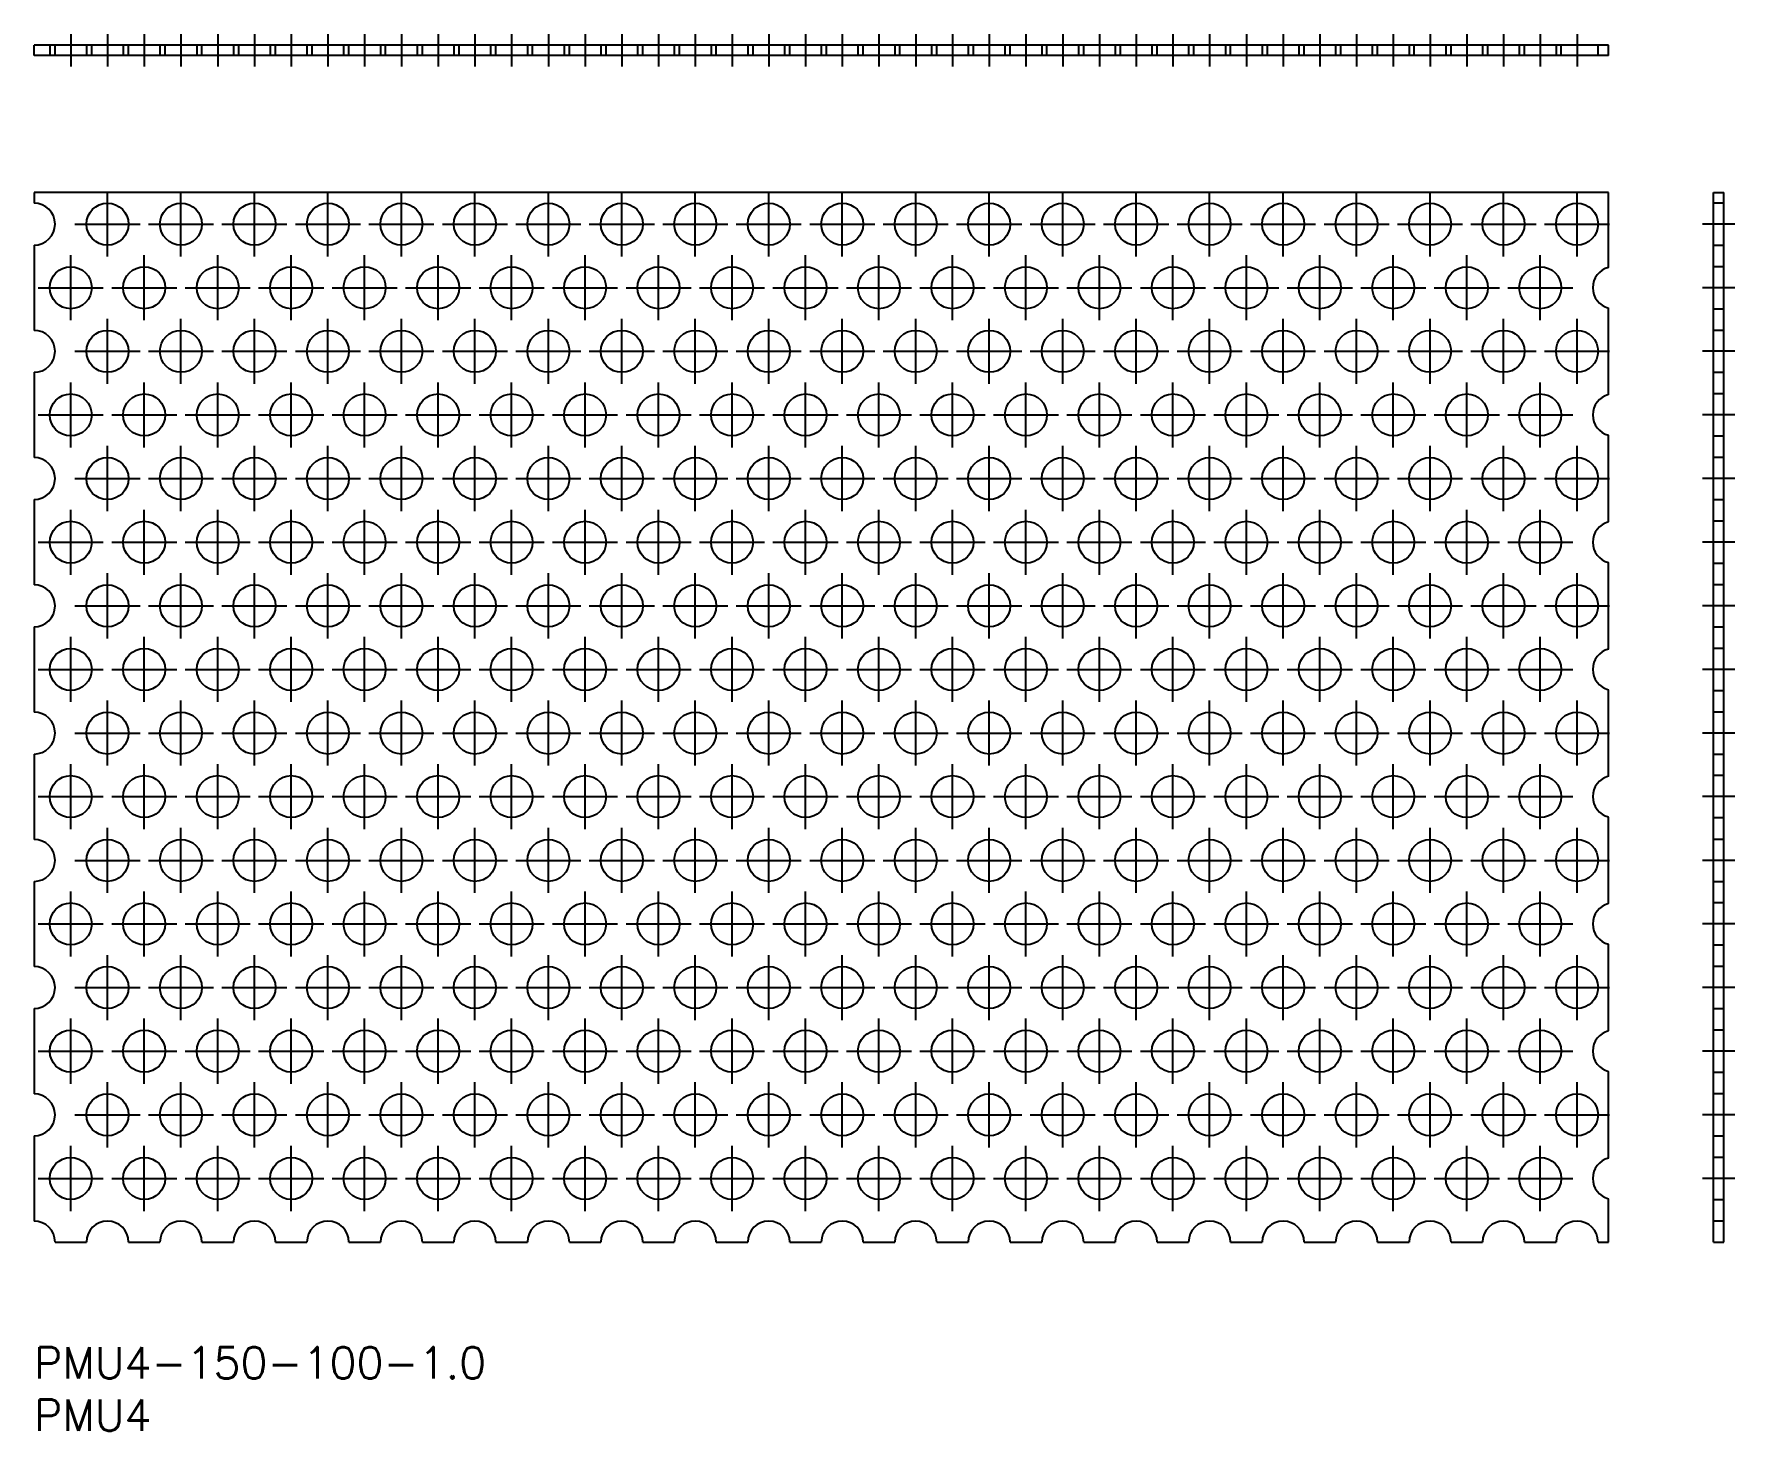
# Model space of a CAD drawing. Extents: x 0 to 162, y -8 to 125.
import ezdxf

# ---------------------------------------------------------------- set-up
doc = ezdxf.new("R2010")
doc.units = 0
doc.header["$LTSCALE"] = 0.5
doc.linetypes.add('CENTER', pattern=[50.8, 31.75, -6.35, 6.35, -6.35])
doc.linetypes.add('DASHED', pattern=[19.05, 12.7, -6.35])
for name, color, linetype in [('MSM_CENTER', 1, 'CENTER'), ('MSM_CONTINUOUS', 7, 'CONTINUOUS'), ('MSM_DASHED', 4, 'DASHED'), ('MSM_PART_NUMBER', 7, 'CONTINUOUS')]:
    doc.layers.add(name, color=color, linetype=linetype)
doc.styles.get("Standard").update_dxf_attribs({"font": 'txt.shx', "height": 3, "bigfont": 'bigfont.shx'})

# ---------------------------------------------------------------- blocks, each defined once
blk = doc.blocks.new('*U14')
at = {"layer": 'MSM_PART_NUMBER'}
blk.add_text('PMU4-150-100-1.0', height=3, dxfattribs=at).set_placement((0, -3))
blk = doc.blocks.new('*U15')
at = {"layer": 'MSM_PART_NUMBER'}
blk.add_text('PMU4', height=3, dxfattribs=at).set_placement((0, -8))

msp = doc.modelspace()

# ---------------------------------------------------------------- linework, layer by layer
at = {"layer": 'MSM_CENTER'}
for p, q in [((3.5, 125.1), (3.5, 122)), ((7, 125.1), (7, 122)), ((10.5, 125.1), (10.5, 122)), ((14, 125.1), (14, 122)), ((17.5, 125.1), (17.5, 122)), ((21, 125.1), (21, 122)), ((24.5, 125.1), (24.5, 122)), ((28, 125.1), (28, 122)), ((31.5, 125.1), (31.5, 122)), ((35, 125.1), (35, 122)), ((38.5, 125.1), (38.5, 122)), ((42, 125.1), (42, 122)), ((45.5, 125.1), (45.5, 122)), ((49, 125.1), (49, 122)), ((52.5, 125.1), (52.5, 122)), ((56, 125.1), (56, 122)), ((59.5, 125.1), (59.5, 122)), ((63, 125.1), (63, 122)), ((66.5, 125.1), (66.5, 122)), ((70, 125.1), (70, 122)), ((73.5, 125.1), (73.5, 122)), ((77, 125.1), (77, 122)), ((80.5, 125.1), (80.5, 122)), ((84, 125.1), (84, 122)), ((87.5, 125.1), (87.5, 122)), ((91, 125.1), (91, 122)), ((94.5, 125.1), (94.5, 122)), ((98, 125.1), (98, 122)), ((101.5, 125.1), (101.5, 122)), ((105, 125.1), (105, 122)), ((108.5, 125.1), (108.5, 122)), ((112, 125.1), (112, 122)), ((115.5, 125.1), (115.5, 122)), ((119, 125.1), (119, 122)), ((122.5, 125.1), (122.5, 122)), ((126, 125.1), (126, 122)), ((129.5, 125.1), (129.5, 122)), ((133, 125.1), (133, 122)), ((136.5, 125.1), (136.5, 122)), ((140, 125.1), (140, 122)), ((143.5, 125.1), (143.5, 122)), ((147, 125.1), (147, 122)), ((7, 103.89), (7, 110.09)), ((14, 103.89), (14, 110.09)), ((21, 103.89), (21, 110.09)), ((28, 103.89), (28, 110.09)), ((35, 103.89), (35, 110.09)), ((42, 103.89), (42, 110.09)), ((49, 103.89), (49, 110.09)), ((56, 103.89), (56, 110.09)), ((63, 103.89), (63, 110.09)), ((70, 103.89), (70, 110.09)), ((77, 103.89), (77, 110.09)), ((84, 103.89), (84, 110.09)), ((91, 103.89), (91, 110.09)), ((98, 103.89), (98, 110.09)), ((105, 103.89), (105, 110.09)), ((112, 103.89), (112, 110.09)), ((119, 103.89), (119, 110.09)), ((126, 103.89), (126, 110.09)), ((133, 103.89), (133, 110.09)), ((140, 103.89), (140, 110.09)), ((147, 103.89), (147, 110.09)), ((3.9, 106.99), (10.1, 106.99)), ((10.9, 106.99), (17.1, 106.99)), ((17.9, 106.99), (24.1, 106.99)), ((24.9, 106.99), (31.1, 106.99)), ((31.9, 106.99), (38.1, 106.99)), ((38.9, 106.99), (45.1, 106.99)), ((45.9, 106.99), (52.1, 106.99)), ((52.9, 106.99), (59.1, 106.99)), ((59.9, 106.99), (66.1, 106.99)), ((66.9, 106.99), (73.1, 106.99)), ((73.9, 106.99), (80.1, 106.99)), ((80.9, 106.99), (87.1, 106.99)), ((87.9, 106.99), (94.1, 106.99)), ((94.9, 106.99), (101.1, 106.99)), ((101.9, 106.99), (108.1, 106.99)), ((108.9, 106.99), (115.1, 106.99)), ((115.9, 106.99), (122.1, 106.99)), ((122.9, 106.99), (129.1, 106.99)), ((129.9, 106.99), (136.1, 106.99)), ((136.9, 106.99), (143.1, 106.99)), ((143.9, 106.99), (150.1, 106.99)), ((162.05, 106.99), (158.95, 106.99)), ((3.5, 97.83), (3.5, 104.03)), ((10.5, 97.83), (10.5, 104.03)), ((17.5, 97.83), (17.5, 104.03)), ((24.5, 97.83), (24.5, 104.03)), ((31.5, 97.83), (31.5, 104.03)), ((38.5, 97.83), (38.5, 104.03)), ((45.5, 97.83), (45.5, 104.03)), ((52.5, 97.83), (52.5, 104.03)), ((59.5, 97.83), (59.5, 104.03)), ((66.5, 97.83), (66.5, 104.03)), ((73.5, 97.83), (73.5, 104.03)), ((80.5, 97.83), (80.5, 104.03)), ((87.5, 97.83), (87.5, 104.03)), ((94.5, 97.83), (94.5, 104.03)), ((101.5, 97.83), (101.5, 104.03)), ((108.5, 97.83), (108.5, 104.03)), ((115.5, 97.83), (115.5, 104.03)), ((122.5, 97.83), (122.5, 104.03)), ((129.5, 97.83), (129.5, 104.03)), ((136.5, 97.83), (136.5, 104.03)), ((143.5, 97.83), (143.5, 104.03)), ((0.4, 100.93), (6.6, 100.93)), ((7.4, 100.93), (13.6, 100.93)), ((14.4, 100.93), (20.6, 100.93)), ((21.4, 100.93), (27.6, 100.93)), ((28.4, 100.93), (34.6, 100.93)), ((35.4, 100.93), (41.6, 100.93)), ((42.4, 100.93), (48.6, 100.93)), ((49.4, 100.93), (55.6, 100.93)), ((56.4, 100.93), (62.6, 100.93)), ((63.4, 100.93), (69.6, 100.93)), ((70.4, 100.93), (76.6, 100.93)), ((77.4, 100.93), (83.6, 100.93)), ((84.4, 100.93), (90.6, 100.93)), ((91.4, 100.93), (97.6, 100.93)), ((98.4, 100.93), (104.6, 100.93)), ((105.4, 100.93), (111.6, 100.93)), ((112.4, 100.93), (118.6, 100.93)), ((119.4, 100.93), (125.6, 100.93)), ((126.4, 100.93), (132.6, 100.93)), ((133.4, 100.93), (139.6, 100.93)), ((140.4, 100.93), (146.6, 100.93)), ((162.05, 100.93), (158.95, 100.93)), ((7, 91.77), (7, 97.97)), ((14, 91.77), (14, 97.97)), ((21, 91.77), (21, 97.97)), ((28, 91.77), (28, 97.97)), ((35, 91.77), (35, 97.97)), ((42, 91.77), (42, 97.97)), ((49, 91.77), (49, 97.97)), ((56, 91.77), (56, 97.97)), ((63, 91.77), (63, 97.97)), ((70, 91.77), (70, 97.97)), ((77, 91.77), (77, 97.97)), ((84, 91.77), (84, 97.97)), ((91, 91.77), (91, 97.97)), ((98, 91.77), (98, 97.97)), ((105, 91.77), (105, 97.97)), ((112, 91.77), (112, 97.97)), ((119, 91.77), (119, 97.97)), ((126, 91.77), (126, 97.97)), ((133, 91.77), (133, 97.97)), ((140, 91.77), (140, 97.97)), ((147, 91.77), (147, 97.97)), ((3.9, 94.87), (10.1, 94.87)), ((10.9, 94.87), (17.1, 94.87)), ((17.9, 94.87), (24.1, 94.87)), ((24.9, 94.87), (31.1, 94.87)), ((31.9, 94.87), (38.1, 94.87)), ((38.9, 94.87), (45.1, 94.87)), ((45.9, 94.87), (52.1, 94.87)), ((52.9, 94.87), (59.1, 94.87)), ((59.9, 94.87), (66.1, 94.87)), ((66.9, 94.87), (73.1, 94.87)), ((73.9, 94.87), (80.1, 94.87)), ((80.9, 94.87), (87.1, 94.87)), ((87.9, 94.87), (94.1, 94.87)), ((94.9, 94.87), (101.1, 94.87)), ((101.9, 94.87), (108.1, 94.87)), ((108.9, 94.87), (115.1, 94.87)), ((115.9, 94.87), (122.1, 94.87)), ((122.9, 94.87), (129.1, 94.87)), ((129.9, 94.87), (136.1, 94.87)), ((136.9, 94.87), (143.1, 94.87)), ((143.9, 94.87), (150.1, 94.87)), ((162.05, 94.87), (158.95, 94.87)), ((3.5, 85.71), (3.5, 91.91)), ((10.5, 85.71), (10.5, 91.91)), ((17.5, 85.71), (17.5, 91.91)), ((24.5, 85.71), (24.5, 91.91)), ((31.5, 85.71), (31.5, 91.91)), ((38.5, 85.71), (38.5, 91.91)), ((45.5, 85.71), (45.5, 91.91)), ((52.5, 85.71), (52.5, 91.91)), ((59.5, 85.71), (59.5, 91.91)), ((66.5, 85.71), (66.5, 91.91)), ((73.5, 85.71), (73.5, 91.91)), ((80.5, 85.71), (80.5, 91.91)), ((87.5, 85.71), (87.5, 91.91)), ((94.5, 85.71), (94.5, 91.91)), ((101.5, 85.71), (101.5, 91.91)), ((108.5, 85.71), (108.5, 91.91)), ((115.5, 85.71), (115.5, 91.91)), ((122.5, 85.71), (122.5, 91.91)), ((129.5, 85.71), (129.5, 91.91)), ((136.5, 85.71), (136.5, 91.91)), ((143.5, 85.71), (143.5, 91.91)), ((0.4, 88.81), (6.6, 88.81)), ((7.4, 88.81), (13.6, 88.81)), ((14.4, 88.81), (20.6, 88.81)), ((21.4, 88.81), (27.6, 88.81)), ((28.4, 88.81), (34.6, 88.81)), ((35.4, 88.81), (41.6, 88.81)), ((42.4, 88.81), (48.6, 88.81)), ((49.4, 88.81), (55.6, 88.81)), ((56.4, 88.81), (62.6, 88.81)), ((63.4, 88.81), (69.6, 88.81)), ((70.4, 88.81), (76.6, 88.81)), ((77.4, 88.81), (83.6, 88.81)), ((84.4, 88.81), (90.6, 88.81)), ((91.4, 88.81), (97.6, 88.81)), ((98.4, 88.81), (104.6, 88.81)), ((105.4, 88.81), (111.6, 88.81)), ((112.4, 88.81), (118.6, 88.81)), ((119.4, 88.81), (125.6, 88.81)), ((126.4, 88.81), (132.6, 88.81)), ((133.4, 88.81), (139.6, 88.81)), ((140.4, 88.81), (146.6, 88.81)), ((162.05, 88.81), (158.95, 88.81)), ((7, 79.65), (7, 85.85)), ((14, 79.65), (14, 85.85)), ((21, 79.65), (21, 85.85)), ((28, 79.65), (28, 85.85)), ((35, 79.65), (35, 85.85)), ((42, 79.65), (42, 85.85)), ((49, 79.65), (49, 85.85)), ((56, 79.65), (56, 85.85)), ((63, 79.65), (63, 85.85)), ((70, 79.65), (70, 85.85)), ((77, 79.65), (77, 85.85)), ((84, 79.65), (84, 85.85)), ((91, 79.65), (91, 85.85)), ((98, 79.65), (98, 85.85)), ((105, 79.65), (105, 85.85)), ((112, 79.65), (112, 85.85)), ((119, 79.65), (119, 85.85)), ((126, 79.65), (126, 85.85)), ((133, 79.65), (133, 85.85)), ((140, 79.65), (140, 85.85)), ((147, 79.65), (147, 85.85)), ((3.9, 82.75), (10.1, 82.75)), ((10.9, 82.75), (17.1, 82.75)), ((17.9, 82.75), (24.1, 82.75)), ((24.9, 82.75), (31.1, 82.75)), ((31.9, 82.75), (38.1, 82.75)), ((38.9, 82.75), (45.1, 82.75)), ((45.9, 82.75), (52.1, 82.75)), ((52.9, 82.75), (59.1, 82.75)), ((59.9, 82.75), (66.1, 82.75)), ((66.9, 82.75), (73.1, 82.75)), ((73.9, 82.75), (80.1, 82.75)), ((80.9, 82.75), (87.1, 82.75)), ((87.9, 82.75), (94.1, 82.75)), ((94.9, 82.75), (101.1, 82.75)), ((101.9, 82.75), (108.1, 82.75)), ((108.9, 82.75), (115.1, 82.75)), ((115.9, 82.75), (122.1, 82.75)), ((122.9, 82.75), (129.1, 82.75)), ((129.9, 82.75), (136.1, 82.75)), ((136.9, 82.75), (143.1, 82.75)), ((143.9, 82.75), (150.1, 82.75)), ((162.05, 82.75), (158.95, 82.75)), ((3.5, 73.58), (3.5, 79.78)), ((10.5, 73.58), (10.5, 79.78)), ((17.5, 73.58), (17.5, 79.78)), ((24.5, 73.58), (24.5, 79.78)), ((31.5, 73.58), (31.5, 79.78)), ((38.5, 73.58), (38.5, 79.78)), ((45.5, 73.58), (45.5, 79.78)), ((52.5, 73.58), (52.5, 79.78)), ((59.5, 73.58), (59.5, 79.78)), ((66.5, 73.58), (66.5, 79.78)), ((73.5, 73.58), (73.5, 79.78)), ((80.5, 73.58), (80.5, 79.78)), ((87.5, 73.58), (87.5, 79.78)), ((94.5, 73.58), (94.5, 79.78)), ((101.5, 73.58), (101.5, 79.78)), ((108.5, 73.58), (108.5, 79.78)), ((115.5, 73.58), (115.5, 79.78)), ((122.5, 73.58), (122.5, 79.78)), ((129.5, 73.58), (129.5, 79.78)), ((136.5, 73.58), (136.5, 79.78)), ((143.5, 73.58), (143.5, 79.78)), ((0.4, 76.68), (6.6, 76.68)), ((7.4, 76.68), (13.6, 76.68)), ((14.4, 76.68), (20.6, 76.68)), ((21.4, 76.68), (27.6, 76.68)), ((28.4, 76.68), (34.6, 76.68)), ((35.4, 76.68), (41.6, 76.68)), ((42.4, 76.68), (48.6, 76.68)), ((49.4, 76.68), (55.6, 76.68)), ((56.4, 76.68), (62.6, 76.68)), ((63.4, 76.68), (69.6, 76.68)), ((70.4, 76.68), (76.6, 76.68)), ((77.4, 76.68), (83.6, 76.68)), ((84.4, 76.68), (90.6, 76.68)), ((91.4, 76.68), (97.6, 76.68)), ((98.4, 76.68), (104.6, 76.68)), ((105.4, 76.68), (111.6, 76.68)), ((112.4, 76.68), (118.6, 76.68)), ((119.4, 76.68), (125.6, 76.68)), ((126.4, 76.68), (132.6, 76.68)), ((133.4, 76.68), (139.6, 76.68)), ((140.4, 76.68), (146.6, 76.68)), ((162.05, 76.68), (158.95, 76.68)), ((7, 67.52), (7, 73.72)), ((14, 67.52), (14, 73.72)), ((21, 67.52), (21, 73.72)), ((28, 67.52), (28, 73.72)), ((35, 67.52), (35, 73.72)), ((42, 67.52), (42, 73.72)), ((49, 67.52), (49, 73.72)), ((56, 67.52), (56, 73.72)), ((63, 67.52), (63, 73.72)), ((70, 67.52), (70, 73.72)), ((77, 67.52), (77, 73.72)), ((84, 67.52), (84, 73.72)), ((91, 67.52), (91, 73.72)), ((98, 67.52), (98, 73.72)), ((105, 67.52), (105, 73.72)), ((112, 67.52), (112, 73.72)), ((119, 67.52), (119, 73.72)), ((126, 67.52), (126, 73.72)), ((133, 67.52), (133, 73.72)), ((140, 67.52), (140, 73.72)), ((147, 67.52), (147, 73.72)), ((3.9, 70.62), (10.1, 70.62)), ((10.9, 70.62), (17.1, 70.62)), ((17.9, 70.62), (24.1, 70.62)), ((24.9, 70.62), (31.1, 70.62)), ((31.9, 70.62), (38.1, 70.62)), ((38.9, 70.62), (45.1, 70.62)), ((45.9, 70.62), (52.1, 70.62)), ((52.9, 70.62), (59.1, 70.62)), ((59.9, 70.62), (66.1, 70.62)), ((66.9, 70.62), (73.1, 70.62)), ((73.9, 70.62), (80.1, 70.62)), ((80.9, 70.62), (87.1, 70.62)), ((87.9, 70.62), (94.1, 70.62)), ((94.9, 70.62), (101.1, 70.62)), ((101.9, 70.62), (108.1, 70.62)), ((108.9, 70.62), (115.1, 70.62)), ((115.9, 70.62), (122.1, 70.62)), ((122.9, 70.62), (129.1, 70.62)), ((129.9, 70.62), (136.1, 70.62)), ((136.9, 70.62), (143.1, 70.62)), ((143.9, 70.62), (150.1, 70.62)), ((162.05, 70.62), (158.95, 70.62)), ((3.5, 61.46), (3.5, 67.66)), ((10.5, 61.46), (10.5, 67.66)), ((17.5, 61.46), (17.5, 67.66)), ((24.5, 61.46), (24.5, 67.66)), ((31.5, 61.46), (31.5, 67.66)), ((38.5, 61.46), (38.5, 67.66)), ((45.5, 61.46), (45.5, 67.66)), ((52.5, 61.46), (52.5, 67.66)), ((59.5, 61.46), (59.5, 67.66)), ((66.5, 61.46), (66.5, 67.66)), ((73.5, 61.46), (73.5, 67.66)), ((80.5, 61.46), (80.5, 67.66)), ((87.5, 61.46), (87.5, 67.66)), ((94.5, 61.46), (94.5, 67.66)), ((101.5, 61.46), (101.5, 67.66)), ((108.5, 61.46), (108.5, 67.66)), ((115.5, 61.46), (115.5, 67.66)), ((122.5, 61.46), (122.5, 67.66)), ((129.5, 61.46), (129.5, 67.66)), ((136.5, 61.46), (136.5, 67.66)), ((143.5, 61.46), (143.5, 67.66)), ((0.4, 64.56), (6.6, 64.56)), ((7.4, 64.56), (13.6, 64.56)), ((14.4, 64.56), (20.6, 64.56)), ((21.4, 64.56), (27.6, 64.56)), ((28.4, 64.56), (34.6, 64.56)), ((35.4, 64.56), (41.6, 64.56)), ((42.4, 64.56), (48.6, 64.56)), ((49.4, 64.56), (55.6, 64.56)), ((56.4, 64.56), (62.6, 64.56)), ((63.4, 64.56), (69.6, 64.56)), ((70.4, 64.56), (76.6, 64.56)), ((77.4, 64.56), (83.6, 64.56)), ((84.4, 64.56), (90.6, 64.56)), ((91.4, 64.56), (97.6, 64.56)), ((98.4, 64.56), (104.6, 64.56)), ((105.4, 64.56), (111.6, 64.56)), ((112.4, 64.56), (118.6, 64.56)), ((119.4, 64.56), (125.6, 64.56)), ((126.4, 64.56), (132.6, 64.56)), ((133.4, 64.56), (139.6, 64.56)), ((140.4, 64.56), (146.6, 64.56)), ((162.05, 64.56), (158.95, 64.56)), ((7, 55.4), (7, 61.6)), ((14, 55.4), (14, 61.6)), ((21, 55.4), (21, 61.6)), ((28, 55.4), (28, 61.6)), ((35, 55.4), (35, 61.6)), ((42, 55.4), (42, 61.6)), ((49, 55.4), (49, 61.6)), ((56, 55.4), (56, 61.6)), ((63, 55.4), (63, 61.6)), ((70, 55.4), (70, 61.6)), ((77, 55.4), (77, 61.6)), ((84, 55.4), (84, 61.6)), ((91, 55.4), (91, 61.6)), ((98, 55.4), (98, 61.6)), ((105, 55.4), (105, 61.6)), ((112, 55.4), (112, 61.6)), ((119, 55.4), (119, 61.6)), ((126, 55.4), (126, 61.6)), ((133, 55.4), (133, 61.6)), ((140, 55.4), (140, 61.6)), ((147, 55.4), (147, 61.6)), ((3.9, 58.5), (10.1, 58.5)), ((10.9, 58.5), (17.1, 58.5)), ((17.9, 58.5), (24.1, 58.5)), ((24.9, 58.5), (31.1, 58.5)), ((31.9, 58.5), (38.1, 58.5)), ((38.9, 58.5), (45.1, 58.5)), ((45.9, 58.5), (52.1, 58.5)), ((52.9, 58.5), (59.1, 58.5)), ((59.9, 58.5), (66.1, 58.5)), ((66.9, 58.5), (73.1, 58.5)), ((73.9, 58.5), (80.1, 58.5)), ((80.9, 58.5), (87.1, 58.5)), ((87.9, 58.5), (94.1, 58.5)), ((94.9, 58.5), (101.1, 58.5)), ((101.9, 58.5), (108.1, 58.5)), ((108.9, 58.5), (115.1, 58.5)), ((115.9, 58.5), (122.1, 58.5)), ((122.9, 58.5), (129.1, 58.5)), ((129.9, 58.5), (136.1, 58.5)), ((136.9, 58.5), (143.1, 58.5)), ((143.9, 58.5), (150.1, 58.5)), ((162.05, 58.5), (158.95, 58.5)), ((3.5, 49.34), (3.5, 55.54)), ((10.5, 49.34), (10.5, 55.54)), ((17.5, 49.34), (17.5, 55.54)), ((24.5, 49.34), (24.5, 55.54)), ((31.5, 49.34), (31.5, 55.54)), ((38.5, 49.34), (38.5, 55.54)), ((45.5, 49.34), (45.5, 55.54)), ((52.5, 49.34), (52.5, 55.54)), ((59.5, 49.34), (59.5, 55.54)), ((66.5, 49.34), (66.5, 55.54)), ((73.5, 49.34), (73.5, 55.54)), ((80.5, 49.34), (80.5, 55.54)), ((87.5, 49.34), (87.5, 55.54)), ((94.5, 49.34), (94.5, 55.54)), ((101.5, 49.34), (101.5, 55.54)), ((108.5, 49.34), (108.5, 55.54)), ((115.5, 49.34), (115.5, 55.54)), ((122.5, 49.34), (122.5, 55.54)), ((129.5, 49.34), (129.5, 55.54)), ((136.5, 49.34), (136.5, 55.54)), ((143.5, 49.34), (143.5, 55.54)), ((0.4, 52.44), (6.6, 52.44)), ((7.4, 52.44), (13.6, 52.44)), ((14.4, 52.44), (20.6, 52.44)), ((21.4, 52.44), (27.6, 52.44)), ((28.4, 52.44), (34.6, 52.44)), ((35.4, 52.44), (41.6, 52.44)), ((42.4, 52.44), (48.6, 52.44)), ((49.4, 52.44), (55.6, 52.44)), ((56.4, 52.44), (62.6, 52.44)), ((63.4, 52.44), (69.6, 52.44)), ((70.4, 52.44), (76.6, 52.44)), ((77.4, 52.44), (83.6, 52.44)), ((84.4, 52.44), (90.6, 52.44)), ((91.4, 52.44), (97.6, 52.44)), ((98.4, 52.44), (104.6, 52.44)), ((105.4, 52.44), (111.6, 52.44)), ((112.4, 52.44), (118.6, 52.44)), ((119.4, 52.44), (125.6, 52.44)), ((126.4, 52.44), (132.6, 52.44)), ((133.4, 52.44), (139.6, 52.44)), ((140.4, 52.44), (146.6, 52.44)), ((162.05, 52.44), (158.95, 52.44)), ((7, 43.27), (7, 49.47)), ((14, 43.27), (14, 49.47)), ((21, 43.27), (21, 49.47)), ((28, 43.27), (28, 49.47)), ((35, 43.27), (35, 49.47)), ((42, 43.27), (42, 49.47)), ((49, 43.27), (49, 49.47)), ((56, 43.27), (56, 49.47)), ((63, 43.27), (63, 49.47)), ((70, 43.27), (70, 49.47)), ((77, 43.27), (77, 49.47)), ((84, 43.27), (84, 49.47)), ((91, 43.27), (91, 49.47)), ((98, 43.27), (98, 49.47)), ((105, 43.27), (105, 49.47)), ((112, 43.27), (112, 49.47)), ((119, 43.27), (119, 49.47)), ((126, 43.27), (126, 49.47)), ((133, 43.27), (133, 49.47)), ((140, 43.27), (140, 49.47)), ((147, 43.27), (147, 49.47)), ((3.9, 46.37), (10.1, 46.37)), ((10.9, 46.37), (17.1, 46.37)), ((17.9, 46.37), (24.1, 46.37)), ((24.9, 46.37), (31.1, 46.37)), ((31.9, 46.37), (38.1, 46.37)), ((38.9, 46.37), (45.1, 46.37)), ((45.9, 46.37), (52.1, 46.37)), ((52.9, 46.37), (59.1, 46.37)), ((59.9, 46.37), (66.1, 46.37)), ((66.9, 46.37), (73.1, 46.37)), ((73.9, 46.37), (80.1, 46.37)), ((80.9, 46.37), (87.1, 46.37)), ((87.9, 46.37), (94.1, 46.37)), ((94.9, 46.37), (101.1, 46.37)), ((101.9, 46.37), (108.1, 46.37)), ((108.9, 46.37), (115.1, 46.37)), ((115.9, 46.37), (122.1, 46.37)), ((122.9, 46.37), (129.1, 46.37)), ((129.9, 46.37), (136.1, 46.37)), ((136.9, 46.37), (143.1, 46.37)), ((143.9, 46.37), (150.1, 46.37)), ((162.05, 46.37), (158.95, 46.37)), ((3.5, 37.21), (3.5, 43.41)), ((10.5, 37.21), (10.5, 43.41)), ((17.5, 37.21), (17.5, 43.41)), ((24.5, 37.21), (24.5, 43.41)), ((31.5, 37.21), (31.5, 43.41)), ((38.5, 37.21), (38.5, 43.41)), ((45.5, 37.21), (45.5, 43.41)), ((52.5, 37.21), (52.5, 43.41)), ((59.5, 37.21), (59.5, 43.41)), ((66.5, 37.21), (66.5, 43.41)), ((73.5, 37.21), (73.5, 43.41)), ((80.5, 37.21), (80.5, 43.41)), ((87.5, 37.21), (87.5, 43.41)), ((94.5, 37.21), (94.5, 43.41)), ((101.5, 37.21), (101.5, 43.41)), ((108.5, 37.21), (108.5, 43.41)), ((115.5, 37.21), (115.5, 43.41)), ((122.5, 37.21), (122.5, 43.41)), ((129.5, 37.21), (129.5, 43.41)), ((136.5, 37.21), (136.5, 43.41)), ((143.5, 37.21), (143.5, 43.41)), ((0.4, 40.31), (6.6, 40.31)), ((7.4, 40.31), (13.6, 40.31)), ((14.4, 40.31), (20.6, 40.31)), ((21.4, 40.31), (27.6, 40.31)), ((28.4, 40.31), (34.6, 40.31)), ((35.4, 40.31), (41.6, 40.31)), ((42.4, 40.31), (48.6, 40.31)), ((49.4, 40.31), (55.6, 40.31)), ((56.4, 40.31), (62.6, 40.31)), ((63.4, 40.31), (69.6, 40.31)), ((70.4, 40.31), (76.6, 40.31)), ((77.4, 40.31), (83.6, 40.31)), ((84.4, 40.31), (90.6, 40.31)), ((91.4, 40.31), (97.6, 40.31)), ((98.4, 40.31), (104.6, 40.31)), ((105.4, 40.31), (111.6, 40.31)), ((112.4, 40.31), (118.6, 40.31)), ((119.4, 40.31), (125.6, 40.31)), ((126.4, 40.31), (132.6, 40.31)), ((133.4, 40.31), (139.6, 40.31)), ((140.4, 40.31), (146.6, 40.31)), ((162.05, 40.31), (158.95, 40.31)), ((7, 31.15), (7, 37.35)), ((14, 31.15), (14, 37.35)), ((21, 31.15), (21, 37.35)), ((28, 31.15), (28, 37.35)), ((35, 31.15), (35, 37.35)), ((42, 31.15), (42, 37.35)), ((49, 31.15), (49, 37.35)), ((56, 31.15), (56, 37.35)), ((63, 31.15), (63, 37.35)), ((70, 31.15), (70, 37.35)), ((77, 31.15), (77, 37.35)), ((84, 31.15), (84, 37.35)), ((91, 31.15), (91, 37.35)), ((98, 31.15), (98, 37.35)), ((105, 31.15), (105, 37.35)), ((112, 31.15), (112, 37.35)), ((119, 31.15), (119, 37.35)), ((126, 31.15), (126, 37.35)), ((133, 31.15), (133, 37.35)), ((140, 31.15), (140, 37.35)), ((147, 31.15), (147, 37.35)), ((3.9, 34.25), (10.1, 34.25)), ((10.9, 34.25), (17.1, 34.25)), ((17.9, 34.25), (24.1, 34.25)), ((24.9, 34.25), (31.1, 34.25)), ((31.9, 34.25), (38.1, 34.25)), ((38.9, 34.25), (45.1, 34.25)), ((45.9, 34.25), (52.1, 34.25)), ((52.9, 34.25), (59.1, 34.25)), ((59.9, 34.25), (66.1, 34.25)), ((66.9, 34.25), (73.1, 34.25)), ((73.9, 34.25), (80.1, 34.25)), ((80.9, 34.25), (87.1, 34.25)), ((87.9, 34.25), (94.1, 34.25)), ((94.9, 34.25), (101.1, 34.25)), ((101.9, 34.25), (108.1, 34.25)), ((108.9, 34.25), (115.1, 34.25)), ((115.9, 34.25), (122.1, 34.25)), ((122.9, 34.25), (129.1, 34.25)), ((129.9, 34.25), (136.1, 34.25)), ((136.9, 34.25), (143.1, 34.25)), ((143.9, 34.25), (150.1, 34.25)), ((162.05, 34.25), (158.95, 34.25)), ((3.5, 25.09), (3.5, 31.29)), ((10.5, 25.09), (10.5, 31.29)), ((17.5, 25.09), (17.5, 31.29)), ((24.5, 25.09), (24.5, 31.29)), ((31.5, 25.09), (31.5, 31.29)), ((38.5, 25.09), (38.5, 31.29)), ((45.5, 25.09), (45.5, 31.29)), ((52.5, 25.09), (52.5, 31.29)), ((59.5, 25.09), (59.5, 31.29)), ((66.5, 25.09), (66.5, 31.29)), ((73.5, 25.09), (73.5, 31.29)), ((80.5, 25.09), (80.5, 31.29)), ((87.5, 25.09), (87.5, 31.29)), ((94.5, 25.09), (94.5, 31.29)), ((101.5, 25.09), (101.5, 31.29)), ((108.5, 25.09), (108.5, 31.29)), ((115.5, 25.09), (115.5, 31.29)), ((122.5, 25.09), (122.5, 31.29)), ((129.5, 25.09), (129.5, 31.29)), ((136.5, 25.09), (136.5, 31.29)), ((143.5, 25.09), (143.5, 31.29)), ((0.4, 28.19), (6.6, 28.19)), ((7.4, 28.19), (13.6, 28.19)), ((14.4, 28.19), (20.6, 28.19)), ((21.4, 28.19), (27.6, 28.19)), ((28.4, 28.19), (34.6, 28.19)), ((35.4, 28.19), (41.6, 28.19)), ((42.4, 28.19), (48.6, 28.19)), ((49.4, 28.19), (55.6, 28.19)), ((56.4, 28.19), (62.6, 28.19)), ((63.4, 28.19), (69.6, 28.19)), ((70.4, 28.19), (76.6, 28.19)), ((77.4, 28.19), (83.6, 28.19)), ((84.4, 28.19), (90.6, 28.19)), ((91.4, 28.19), (97.6, 28.19)), ((98.4, 28.19), (104.6, 28.19)), ((105.4, 28.19), (111.6, 28.19)), ((112.4, 28.19), (118.6, 28.19)), ((119.4, 28.19), (125.6, 28.19)), ((126.4, 28.19), (132.6, 28.19)), ((133.4, 28.19), (139.6, 28.19)), ((140.4, 28.19), (146.6, 28.19)), ((162.05, 28.19), (158.95, 28.19)), ((7, 19.02), (7, 25.22)), ((14, 19.02), (14, 25.22)), ((21, 19.02), (21, 25.22)), ((28, 19.02), (28, 25.22)), ((35, 19.02), (35, 25.22)), ((42, 19.02), (42, 25.22)), ((49, 19.02), (49, 25.22)), ((56, 19.02), (56, 25.22)), ((63, 19.02), (63, 25.22)), ((70, 19.02), (70, 25.22)), ((77, 19.02), (77, 25.22)), ((84, 19.02), (84, 25.22)), ((91, 19.02), (91, 25.22)), ((98, 19.02), (98, 25.22)), ((105, 19.02), (105, 25.22)), ((112, 19.02), (112, 25.22)), ((119, 19.02), (119, 25.22)), ((126, 19.02), (126, 25.22)), ((133, 19.02), (133, 25.22)), ((140, 19.02), (140, 25.22)), ((147, 19.02), (147, 25.22)), ((3.9, 22.12), (10.1, 22.12)), ((10.9, 22.12), (17.1, 22.12)), ((17.9, 22.12), (24.1, 22.12)), ((24.9, 22.12), (31.1, 22.12)), ((31.9, 22.12), (38.1, 22.12)), ((38.9, 22.12), (45.1, 22.12)), ((45.9, 22.12), (52.1, 22.12)), ((52.9, 22.12), (59.1, 22.12)), ((59.9, 22.12), (66.1, 22.12)), ((66.9, 22.12), (73.1, 22.12)), ((73.9, 22.12), (80.1, 22.12)), ((80.9, 22.12), (87.1, 22.12)), ((87.9, 22.12), (94.1, 22.12)), ((94.9, 22.12), (101.1, 22.12)), ((101.9, 22.12), (108.1, 22.12)), ((108.9, 22.12), (115.1, 22.12)), ((115.9, 22.12), (122.1, 22.12)), ((122.9, 22.12), (129.1, 22.12)), ((129.9, 22.12), (136.1, 22.12)), ((136.9, 22.12), (143.1, 22.12)), ((143.9, 22.12), (150.1, 22.12)), ((162.05, 22.12), (158.95, 22.12)), ((3.5, 12.96), (3.5, 19.16)), ((10.5, 12.96), (10.5, 19.16)), ((17.5, 12.96), (17.5, 19.16)), ((24.5, 12.96), (24.5, 19.16)), ((31.5, 12.96), (31.5, 19.16)), ((38.5, 12.96), (38.5, 19.16)), ((45.5, 12.96), (45.5, 19.16)), ((52.5, 12.96), (52.5, 19.16)), ((59.5, 12.96), (59.5, 19.16)), ((66.5, 12.96), (66.5, 19.16)), ((73.5, 12.96), (73.5, 19.16)), ((80.5, 12.96), (80.5, 19.16)), ((87.5, 12.96), (87.5, 19.16)), ((94.5, 12.96), (94.5, 19.16)), ((101.5, 12.96), (101.5, 19.16)), ((108.5, 12.96), (108.5, 19.16)), ((115.5, 12.96), (115.5, 19.16)), ((122.5, 12.96), (122.5, 19.16)), ((129.5, 12.96), (129.5, 19.16)), ((136.5, 12.96), (136.5, 19.16)), ((143.5, 12.96), (143.5, 19.16)), ((0.4, 16.06), (6.6, 16.06)), ((7.4, 16.06), (13.6, 16.06)), ((14.4, 16.06), (20.6, 16.06)), ((21.4, 16.06), (27.6, 16.06)), ((28.4, 16.06), (34.6, 16.06)), ((35.4, 16.06), (41.6, 16.06)), ((42.4, 16.06), (48.6, 16.06)), ((49.4, 16.06), (55.6, 16.06)), ((56.4, 16.06), (62.6, 16.06)), ((63.4, 16.06), (69.6, 16.06)), ((70.4, 16.06), (76.6, 16.06)), ((77.4, 16.06), (83.6, 16.06)), ((84.4, 16.06), (90.6, 16.06)), ((91.4, 16.06), (97.6, 16.06)), ((98.4, 16.06), (104.6, 16.06)), ((105.4, 16.06), (111.6, 16.06)), ((112.4, 16.06), (118.6, 16.06)), ((119.4, 16.06), (125.6, 16.06)), ((126.4, 16.06), (132.6, 16.06)), ((133.4, 16.06), (139.6, 16.06)), ((140.4, 16.06), (146.6, 16.06)), ((162.05, 16.06), (158.95, 16.06))]:
    msp.add_line(p, q, dxfattribs=at)
at = {"layer": 'MSM_CONTINUOUS'}
for p, q in [((150, 124.05), (0, 124.05)), ((0, 123.05), (0, 124.05)), ((150, 123.05), (150, 124.05)), ((150, 123.05), (0, 123.05)), ((150, 110), (0, 110)), ((0, 110), (0, 108.99)), ((150, 102.87), (150, 110)), ((160, 110), (161, 110)), ((160, 10), (160, 110)), ((161, 10), (161, 110)), ((0, 104.99), (0, 96.87)), ((150, 90.74), (150, 99)), ((0, 92.87), (0, 84.75)), ((150, 78.62), (150, 86.87)), ((0, 80.75), (0, 72.62)), ((150, 66.5), (150, 74.75)), ((0, 68.62), (0, 60.5)), ((150, 54.37), (150, 62.62)), ((0, 56.5), (0, 48.37)), ((150, 42.25), (150, 50.5)), ((0, 44.37), (0, 36.25)), ((150, 30.12), (150, 38.37)), ((0, 32.25), (0, 24.12)), ((150, 18), (150, 26.25)), ((0, 20.12), (0, 12)), ((150, 10), (150, 14.13)), ((2, 10), (5, 10)), ((9, 10), (12, 10)), ((16, 10), (19, 10)), ((23, 10), (26, 10)), ((30, 10), (33, 10)), ((37, 10), (40, 10)), ((44, 10), (47, 10)), ((51, 10), (54, 10)), ((58, 10), (61, 10)), ((65, 10), (68, 10)), ((72, 10), (75, 10)), ((79, 10), (82, 10)), ((86, 10), (89, 10)), ((93, 10), (96, 10)), ((100, 10), (103, 10)), ((107, 10), (110, 10)), ((114, 10), (117, 10)), ((121, 10), (124, 10)), ((128, 10), (131, 10)), ((135, 10), (138, 10)), ((142, 10), (145, 10)), ((149, 10), (150, 10)), ((160, 10), (161, 10))]:
    msp.add_line(p, q, dxfattribs=at)
for centre in [(7, 106.99), (14, 106.99), (21, 106.99), (28, 106.99), (35, 106.99), (42, 106.99), (49, 106.99), (56, 106.99), (63, 106.99), (70, 106.99), (77, 106.99), (84, 106.99), (91, 106.99), (98, 106.99), (105, 106.99), (112, 106.99), (119, 106.99), (126, 106.99), (133, 106.99), (140, 106.99), (147, 106.99), (3.5, 100.93), (10.5, 100.93), (17.5, 100.93), (24.5, 100.93), (31.5, 100.93), (38.5, 100.93), (45.5, 100.93), (52.5, 100.93), (59.5, 100.93), (66.5, 100.93), (73.5, 100.93), (80.5, 100.93), (87.5, 100.93), (94.5, 100.93), (101.5, 100.93), (108.5, 100.93), (115.5, 100.93), (122.5, 100.93), (129.5, 100.93), (136.5, 100.93), (143.5, 100.93), (7, 94.87), (14, 94.87), (21, 94.87), (28, 94.87), (35, 94.87), (42, 94.87), (49, 94.87), (56, 94.87), (63, 94.87), (70, 94.87), (77, 94.87), (84, 94.87), (91, 94.87), (98, 94.87), (105, 94.87), (112, 94.87), (119, 94.87), (126, 94.87), (133, 94.87), (140, 94.87), (147, 94.87), (3.5, 88.81), (10.5, 88.81), (17.5, 88.81), (24.5, 88.81), (31.5, 88.81), (38.5, 88.81), (45.5, 88.81), (52.5, 88.81), (59.5, 88.81), (66.5, 88.81), (73.5, 88.81), (80.5, 88.81), (87.5, 88.81), (94.5, 88.81), (101.5, 88.81), (108.5, 88.81), (115.5, 88.81), (122.5, 88.81), (129.5, 88.81), (136.5, 88.81), (143.5, 88.81), (7, 82.75), (14, 82.75), (21, 82.75), (28, 82.75), (35, 82.75), (42, 82.75), (49, 82.75), (56, 82.75), (63, 82.75), (70, 82.75), (77, 82.75), (84, 82.75), (91, 82.75), (98, 82.75), (105, 82.75), (112, 82.75), (119, 82.75), (126, 82.75), (133, 82.75), (140, 82.75), (147, 82.75), (3.5, 76.68), (10.5, 76.68), (17.5, 76.68), (24.5, 76.68), (31.5, 76.68), (38.5, 76.68), (45.5, 76.68), (52.5, 76.68), (59.5, 76.68), (66.5, 76.68), (73.5, 76.68), (80.5, 76.68), (87.5, 76.68), (94.5, 76.68), (101.5, 76.68), (108.5, 76.68), (115.5, 76.68), (122.5, 76.68), (129.5, 76.68), (136.5, 76.68), (143.5, 76.68), (7, 70.62), (14, 70.62), (21, 70.62), (28, 70.62), (35, 70.62), (42, 70.62), (49, 70.62), (56, 70.62), (63, 70.62), (70, 70.62), (77, 70.62), (84, 70.62), (91, 70.62), (98, 70.62), (105, 70.62), (112, 70.62), (119, 70.62), (126, 70.62), (133, 70.62), (140, 70.62), (147, 70.62), (3.5, 64.56), (10.5, 64.56), (17.5, 64.56), (24.5, 64.56), (31.5, 64.56), (38.5, 64.56), (45.5, 64.56), (52.5, 64.56), (59.5, 64.56), (66.5, 64.56), (73.5, 64.56), (80.5, 64.56), (87.5, 64.56), (94.5, 64.56), (101.5, 64.56), (108.5, 64.56), (115.5, 64.56), (122.5, 64.56), (129.5, 64.56), (136.5, 64.56), (143.5, 64.56), (7, 58.5), (14, 58.5), (21, 58.5), (28, 58.5), (35, 58.5), (42, 58.5), (49, 58.5), (56, 58.5), (63, 58.5), (70, 58.5), (77, 58.5), (84, 58.5), (91, 58.5), (98, 58.5), (105, 58.5), (112, 58.5), (119, 58.5), (126, 58.5), (133, 58.5), (140, 58.5), (147, 58.5), (3.5, 52.44), (10.5, 52.44), (17.5, 52.44), (24.5, 52.44), (31.5, 52.44), (38.5, 52.44), (45.5, 52.44), (52.5, 52.44), (59.5, 52.44), (66.5, 52.44), (73.5, 52.44), (80.5, 52.44), (87.5, 52.44), (94.5, 52.44), (101.5, 52.44), (108.5, 52.44), (115.5, 52.44), (122.5, 52.44), (129.5, 52.44), (136.5, 52.44), (143.5, 52.44), (7, 46.37), (14, 46.37), (21, 46.37), (28, 46.37), (35, 46.37), (42, 46.37), (49, 46.37), (56, 46.37), (63, 46.37), (70, 46.37), (77, 46.37), (84, 46.37), (91, 46.37), (98, 46.37), (105, 46.37), (112, 46.37), (119, 46.37), (126, 46.37), (133, 46.37), (140, 46.37), (147, 46.37), (3.5, 40.31), (10.5, 40.31), (17.5, 40.31), (24.5, 40.31), (31.5, 40.31), (38.5, 40.31), (45.5, 40.31), (52.5, 40.31), (59.5, 40.31), (66.5, 40.31), (73.5, 40.31), (80.5, 40.31), (87.5, 40.31), (94.5, 40.31), (101.5, 40.31), (108.5, 40.31), (115.5, 40.31), (122.5, 40.31), (129.5, 40.31), (136.5, 40.31), (143.5, 40.31), (7, 34.25), (14, 34.25), (21, 34.25), (28, 34.25), (35, 34.25), (42, 34.25), (49, 34.25), (56, 34.25), (63, 34.25), (70, 34.25), (77, 34.25), (84, 34.25), (91, 34.25), (98, 34.25), (105, 34.25), (112, 34.25), (119, 34.25), (126, 34.25), (133, 34.25), (140, 34.25), (147, 34.25), (3.5, 28.19), (10.5, 28.19), (17.5, 28.19), (24.5, 28.19), (31.5, 28.19), (38.5, 28.19), (45.5, 28.19), (52.5, 28.19), (59.5, 28.19), (66.5, 28.19), (73.5, 28.19), (80.5, 28.19), (87.5, 28.19), (94.5, 28.19), (101.5, 28.19), (108.5, 28.19), (115.5, 28.19), (122.5, 28.19), (129.5, 28.19), (136.5, 28.19), (143.5, 28.19), (7, 22.12), (14, 22.12), (21, 22.12), (28, 22.12), (35, 22.12), (42, 22.12), (49, 22.12), (56, 22.12), (63, 22.12), (70, 22.12), (77, 22.12), (84, 22.12), (91, 22.12), (98, 22.12), (105, 22.12), (112, 22.12), (119, 22.12), (126, 22.12), (133, 22.12), (140, 22.12), (147, 22.12), (3.5, 16.06), (10.5, 16.06), (17.5, 16.06), (24.5, 16.06), (31.5, 16.06), (38.5, 16.06), (45.5, 16.06), (52.5, 16.06), (59.5, 16.06), (66.5, 16.06), (73.5, 16.06), (80.5, 16.06), (87.5, 16.06), (94.5, 16.06), (101.5, 16.06), (108.5, 16.06), (115.5, 16.06), (122.5, 16.06), (129.5, 16.06), (136.5, 16.06), (143.5, 16.06)]:
    msp.add_circle(centre, 2, dxfattribs=at)
for centre, start, end in [((0, 106.99), 270, 90), ((150.5, 100.93), 104.4775, 255.5225), ((0, 94.87), 270, 90), ((150.5, 88.81), 104.4775, 255.5225), ((0, 82.75), 270, 90), ((150.5, 76.68), 104.4775, 255.5225), ((0, 70.62), 270, 90), ((150.5, 64.56), 104.4775, 255.5225), ((0, 58.5), 270, 90), ((150.5, 52.44), 104.4775, 255.5225), ((0, 46.37), 270, 90), ((150.5, 40.31), 104.4775, 255.5225), ((0, 34.25), 270, 90), ((150.5, 28.19), 104.4775, 255.5225), ((0, 22.12), 270, 90), ((150.5, 16.06), 104.4775, 255.5225), ((0, 10), 0, 90), ((7, 10), 0, 180), ((14, 10), 0, 180), ((21, 10), 0, 180), ((28, 10), 0, 180), ((35, 10), 0, 180), ((42, 10), 0, 180), ((49, 10), 0, 180), ((56, 10), 0, 180), ((63, 10), 0, 180), ((70, 10), 0, 180), ((77, 10), 0, 180), ((84, 10), 0, 180), ((91, 10), 0, 180), ((98, 10), 0, 180), ((105, 10), 0, 180), ((112, 10), 0, 180), ((119, 10), 0, 180), ((126, 10), 0, 180), ((133, 10), 0, 180), ((140, 10), 0, 180), ((147, 10), 0, 180)]:
    msp.add_arc(centre, 2, start, end, dxfattribs=at)
at = {"layer": 'MSM_DASHED'}
for p, q in [((1.5, 124.05), (1.5, 123.05)), ((2, 123.05), (2, 124.05)), ((5, 124.05), (5, 123.05)), ((5.5, 123.05), (5.5, 124.05)), ((8.5, 124.05), (8.5, 123.05)), ((9, 123.05), (9, 124.05)), ((12, 124.05), (12, 123.05)), ((12.5, 123.05), (12.5, 124.05)), ((15.5, 124.05), (15.5, 123.05)), ((16, 123.05), (16, 124.05)), ((19, 124.05), (19, 123.05)), ((19.5, 123.05), (19.5, 124.05)), ((22.5, 124.05), (22.5, 123.05)), ((23, 123.05), (23, 124.05)), ((26, 124.05), (26, 123.05)), ((26.5, 123.05), (26.5, 124.05)), ((29.5, 124.05), (29.5, 123.05)), ((30, 123.05), (30, 124.05)), ((33, 124.05), (33, 123.05)), ((33.5, 123.05), (33.5, 124.05)), ((36.5, 124.05), (36.5, 123.05)), ((37, 123.05), (37, 124.05)), ((40, 124.05), (40, 123.05)), ((40.5, 123.05), (40.5, 124.05)), ((43.5, 124.05), (43.5, 123.05)), ((44, 123.05), (44, 124.05)), ((47, 124.05), (47, 123.05)), ((47.5, 123.05), (47.5, 124.05)), ((50.5, 124.05), (50.5, 123.05)), ((51, 123.05), (51, 124.05)), ((54, 124.05), (54, 123.05)), ((54.5, 123.05), (54.5, 124.05)), ((57.5, 124.05), (57.5, 123.05)), ((58, 123.05), (58, 124.05)), ((61, 124.05), (61, 123.05)), ((61.5, 123.05), (61.5, 124.05)), ((64.5, 124.05), (64.5, 123.05)), ((65, 123.05), (65, 124.05)), ((68, 124.05), (68, 123.05)), ((68.5, 123.05), (68.5, 124.05)), ((71.5, 124.05), (71.5, 123.05)), ((72, 123.05), (72, 124.05)), ((75, 124.05), (75, 123.05)), ((75.5, 123.05), (75.5, 124.05)), ((78.5, 124.05), (78.5, 123.05)), ((79, 123.05), (79, 124.05)), ((82, 124.05), (82, 123.05)), ((82.5, 123.05), (82.5, 124.05)), ((85.5, 124.05), (85.5, 123.05)), ((86, 123.05), (86, 124.05)), ((89, 124.05), (89, 123.05)), ((89.5, 123.05), (89.5, 124.05)), ((92.5, 124.05), (92.5, 123.05)), ((93, 123.05), (93, 124.05)), ((96, 124.05), (96, 123.05)), ((96.5, 123.05), (96.5, 124.05)), ((99.5, 124.05), (99.5, 123.05)), ((100, 123.05), (100, 124.05)), ((103, 124.05), (103, 123.05)), ((103.5, 123.05), (103.5, 124.05)), ((106.5, 124.05), (106.5, 123.05)), ((107, 123.05), (107, 124.05)), ((110, 124.05), (110, 123.05)), ((110.5, 123.05), (110.5, 124.05)), ((113.5, 124.05), (113.5, 123.05)), ((114, 123.05), (114, 124.05)), ((117, 124.05), (117, 123.05)), ((117.5, 123.05), (117.5, 124.05)), ((120.5, 124.05), (120.5, 123.05)), ((121, 123.05), (121, 124.05)), ((124, 124.05), (124, 123.05)), ((124.5, 123.05), (124.5, 124.05)), ((127.5, 124.05), (127.5, 123.05)), ((128, 123.05), (128, 124.05)), ((131, 124.05), (131, 123.05)), ((131.5, 123.05), (131.5, 124.05)), ((134.5, 124.05), (134.5, 123.05)), ((135, 123.05), (135, 124.05)), ((138, 124.05), (138, 123.05)), ((138.5, 123.05), (138.5, 124.05)), ((141.5, 124.05), (141.5, 123.05)), ((142, 123.05), (142, 124.05)), ((145, 124.05), (145, 123.05)), ((145.5, 123.05), (145.5, 124.05)), ((149, 123.05), (149, 124.05)), ((161, 108.99), (160, 108.99)), ((160, 104.99), (161, 104.99)), ((161, 102.93), (160, 102.93)), ((160, 98.93), (161, 98.93)), ((161, 96.87), (160, 96.87)), ((160, 92.87), (161, 92.87)), ((161, 90.81), (160, 90.81)), ((160, 86.81), (161, 86.81)), ((161, 84.75), (160, 84.75)), ((160, 80.75), (161, 80.75)), ((161, 78.68), (160, 78.68)), ((160, 74.68), (161, 74.68)), ((161, 72.62), (160, 72.62)), ((160, 68.62), (161, 68.62)), ((161, 66.56), (160, 66.56)), ((160, 62.56), (161, 62.56)), ((161, 60.5), (160, 60.5)), ((160, 56.5), (161, 56.5)), ((161, 54.44), (160, 54.44)), ((160, 50.44), (161, 50.44)), ((161, 48.37), (160, 48.37)), ((160, 44.37), (161, 44.37)), ((161, 42.31), (160, 42.31)), ((160, 38.31), (161, 38.31)), ((161, 36.25), (160, 36.25)), ((160, 32.25), (161, 32.25)), ((161, 30.19), (160, 30.19)), ((160, 26.19), (161, 26.19)), ((161, 24.12), (160, 24.12)), ((160, 20.12), (161, 20.12)), ((161, 18.06), (160, 18.06)), ((160, 14.06), (161, 14.06)), ((161, 12), (160, 12))]:
    msp.add_line(p, q, dxfattribs=at)

# ---------------------------------------------------------------- block references
at = {"layer": 'MSM_CONTINUOUS'}
for name in ['*U14', '*U15']:
    msp.add_blockref(name, (0, 0), dxfattribs=at)

doc.saveas('drawing.dxf')
